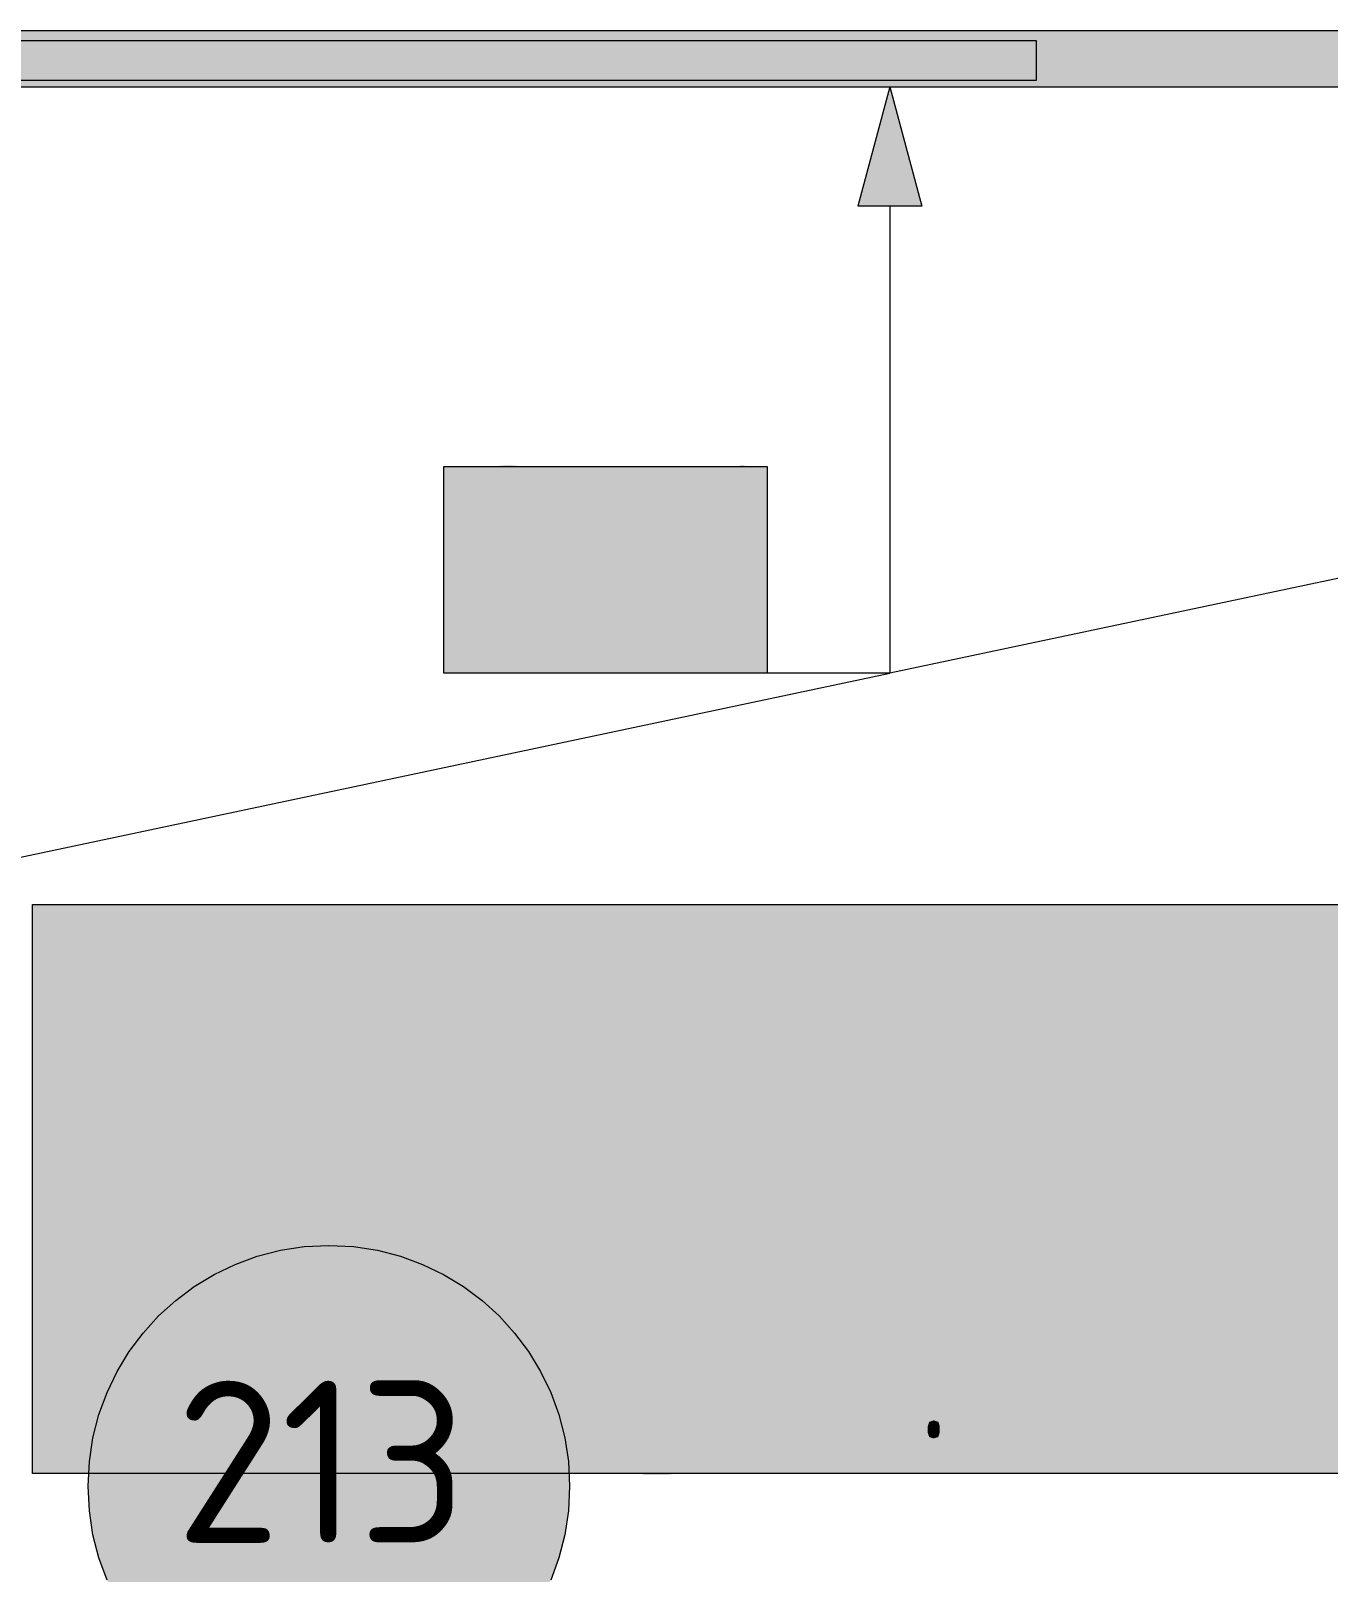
# Model space of a CAD drawing. Header units: millimetres. Extents: x 0 to 1189, y 0 to 841.
# Drawn here: x 259.25 to 275.48, y 387.37 to 406.64 of the extents above; entities that cross this region are included whole.
import ezdxf

# ---------------------------------------------------------------- set-up
doc = ezdxf.new("R2010")
doc.units = ezdxf.units.MM

msp = doc.modelspace()

# ---------------------------------------------------------------- hatches: boundary and pattern name
at = {"true_color": 0xf1d696}
h = msp.add_hatch(color=41, dxfattribs=at)
h.dxf.hatch_style = 2
h.paths.add_polyline_path([(243.472372, 405.944391), (243.472372, 406.644392), (296.015452, 406.644392), (296.015452, 405.944391)])
at = {"true_color": 0x0077b0}
h = msp.add_hatch(color=144, dxfattribs=at)
h.dxf.hatch_style = 2
h.paths.add_polyline_path([(269.996412, 405.944391), (270.396413, 404.451389), (269.596412, 404.451389)])
at = {"true_color": 0xffffff}
h = msp.add_hatch(color=7, dxfattribs=at)
h.dxf.hatch_style = 2
h.paths.add_polyline_path([(264.419404, 401.198384), (268.46041, 401.198384), (268.46041, 398.61038), (264.419404, 398.61038)])
h = msp.add_hatch(color=7, dxfattribs=at)
h.dxf.hatch_style = 2
h.paths.add_polyline_path([(264.419404, 401.198384), (268.46041, 401.198384), (268.46041, 398.61038), (264.419404, 398.61038)])
h = msp.add_hatch(color=7, dxfattribs=at)
h.dxf.hatch_style = 2
h.paths.add_polyline_path([(264.419404, 401.198384), (268.46041, 401.198384), (268.46041, 398.61038), (264.419404, 398.61038)])
at = {"true_color": 0x0077b0}
h = msp.add_hatch(color=144, dxfattribs=at)
h.paths.add_polyline_path([(265.630331, 399.802984), (265.630331, 400.609963), (265.600841, 400.766646), (265.51182, 400.897698), (265.38318, 400.984101), (265.226841, 401.013453), (265.070365, 400.984101), (264.939107, 400.897698), (264.85167, 400.766646), (264.823352, 400.609963), (264.823352, 399.802984), (264.85167, 399.646646), (264.939107, 399.518006), (265.070365, 399.428985), (265.226841, 399.399495), (265.38318, 399.428985), (265.51182, 399.518006), (265.600841, 399.646646)])
h.paths.add_polyline_path([(265.830973, 399.802984), (265.81982, 399.682328), (265.786394, 399.570302), (265.730747, 399.467268), (265.652931, 399.373588), (265.561162, 399.296288), (265.45911, 399.241778), (265.347446, 399.209489), (265.226841, 399.198852), (265.105109, 399.209489), (264.993402, 399.241778), (264.891203, 399.296288), (264.797996, 399.373588), (264.720266, 399.467268), (264.664808, 399.570302), (264.631572, 399.682328), (264.620505, 399.802984), (264.620505, 400.609963), (264.631572, 400.731696), (264.664808, 400.843403), (264.720266, 400.945602), (264.797996, 401.038809), (264.891203, 401.116625), (264.993402, 401.172272), (265.105109, 401.205698), (265.226841, 401.216851), (265.347497, 401.205741), (265.459523, 401.172616), (265.562557, 401.117788), (265.656238, 401.041565), (265.732142, 400.947927), (265.786807, 400.844781), (265.819871, 400.732126), (265.830973, 400.609963)])
h = msp.add_hatch(color=144, dxfattribs=at)
h.paths.add_polyline_path([(265.630331, 399.802984), (265.630331, 400.609963), (265.600841, 400.766646), (265.51182, 400.897698), (265.38318, 400.984101), (265.226841, 401.013453), (265.070365, 400.984101), (264.939107, 400.897698), (264.85167, 400.766646), (264.823352, 400.609963), (264.823352, 399.802984), (264.85167, 399.646646), (264.939107, 399.518006), (265.070365, 399.428985), (265.226841, 399.399495), (265.38318, 399.428985), (265.51182, 399.518006), (265.600841, 399.646646)])
h.paths.add_polyline_path([(265.830973, 399.802984), (265.81982, 399.682328), (265.786394, 399.570302), (265.730747, 399.467268), (265.652931, 399.373588), (265.561162, 399.296288), (265.45911, 399.241778), (265.347446, 399.209489), (265.226841, 399.198852), (265.105109, 399.209489), (264.993402, 399.241778), (264.891203, 399.296288), (264.797996, 399.373588), (264.720266, 399.467268), (264.664808, 399.570302), (264.631572, 399.682328), (264.620505, 399.802984), (264.620505, 400.609963), (264.631572, 400.731696), (264.664808, 400.843403), (264.720266, 400.945602), (264.797996, 401.038809), (264.891203, 401.116625), (264.993402, 401.172272), (265.105109, 401.205698), (265.226841, 401.216851), (265.347497, 401.205741), (265.459523, 401.172616), (265.562557, 401.117788), (265.656238, 401.041565), (265.732142, 400.947927), (265.786807, 400.844781), (265.819871, 400.732126), (265.830973, 400.609963)])
h = msp.add_hatch(color=144, dxfattribs=at)
h.paths.add_polyline_path([(265.630331, 399.802984), (265.630331, 400.609963), (265.600841, 400.766646), (265.51182, 400.897698), (265.38318, 400.984101), (265.226841, 401.013453), (265.070365, 400.984101), (264.939107, 400.897698), (264.85167, 400.766646), (264.823352, 400.609963), (264.823352, 399.802984), (264.85167, 399.646646), (264.939107, 399.518006), (265.070365, 399.428985), (265.226841, 399.399495), (265.38318, 399.428985), (265.51182, 399.518006), (265.600841, 399.646646)])
h.paths.add_polyline_path([(265.830973, 399.802984), (265.81982, 399.682328), (265.786394, 399.570302), (265.730747, 399.467268), (265.652931, 399.373588), (265.561162, 399.296288), (265.45911, 399.241778), (265.347446, 399.209489), (265.226841, 399.198852), (265.105109, 399.209489), (264.993402, 399.241778), (264.891203, 399.296288), (264.797996, 399.373588), (264.720266, 399.467268), (264.664808, 399.570302), (264.631572, 399.682328), (264.620505, 399.802984), (264.620505, 400.609963), (264.631572, 400.731696), (264.664808, 400.843403), (264.720266, 400.945602), (264.797996, 401.038809), (264.891203, 401.116625), (264.993402, 401.172272), (265.105109, 401.205698), (265.226841, 401.216851), (265.347497, 401.205741), (265.459523, 401.172616), (265.562557, 401.117788), (265.656238, 401.041565), (265.732142, 400.947927), (265.786807, 400.844781), (265.819871, 400.732126), (265.830973, 400.609963)])
h = msp.add_hatch(color=144, dxfattribs=at)
h.dxf.hatch_style = 2
h.paths.add_polyline_path([(268.053451, 400.872342), (267.82194, 400.640831), (267.751385, 400.609963), (267.675248, 400.63525), (267.649961, 400.711387), (267.678073, 400.781943), (268.073294, 401.177164), (268.114084, 401.206516), (268.154874, 401.216851), (268.231011, 401.191289), (268.256298, 401.114877), (268.256298, 399.29752), (268.231011, 399.222761), (268.154874, 399.198852), (268.078738, 399.222761), (268.053451, 399.29752)])
h = msp.add_hatch(color=144, dxfattribs=at)
h.dxf.hatch_style = 2
h.paths.add_polyline_path([(268.053451, 400.872342), (267.82194, 400.640831), (267.751385, 400.609963), (267.675248, 400.63525), (267.649961, 400.711387), (267.678073, 400.781943), (268.073294, 401.177164), (268.114084, 401.206516), (268.154874, 401.216851), (268.231011, 401.191289), (268.256298, 401.114877), (268.256298, 399.29752), (268.231011, 399.222761), (268.154874, 399.198852), (268.078738, 399.222761), (268.053451, 399.29752)])
h = msp.add_hatch(color=144, dxfattribs=at)
h.dxf.hatch_style = 2
h.paths.add_polyline_path([(268.053451, 400.872342), (267.82194, 400.640831), (267.751385, 400.609963), (267.675248, 400.63525), (267.649961, 400.711387), (267.678073, 400.781943), (268.073294, 401.177164), (268.114084, 401.206516), (268.154874, 401.216851), (268.231011, 401.191289), (268.256298, 401.114877), (268.256298, 399.29752), (268.231011, 399.222761), (268.154874, 399.198852), (268.078738, 399.222761), (268.053451, 399.29752)])
h = msp.add_hatch(color=144, dxfattribs=at)
h.dxf.hatch_style = 2
h.paths.add_polyline_path([(267.143871, 399.701009), (266.336892, 399.701009), (266.260755, 399.726572), (266.235468, 399.802984), (266.260755, 399.879121), (266.336892, 399.904408), (267.143871, 399.904408), (267.220008, 399.879121), (267.245295, 399.802984), (267.220008, 399.726572)])
h = msp.add_hatch(color=144, dxfattribs=at)
h.dxf.hatch_style = 2
h.paths.add_polyline_path([(267.143871, 399.701009), (266.336892, 399.701009), (266.260755, 399.726572), (266.235468, 399.802984), (266.260755, 399.879121), (266.336892, 399.904408), (267.143871, 399.904408), (267.220008, 399.879121), (267.245295, 399.802984), (267.220008, 399.726572)])
h = msp.add_hatch(color=144, dxfattribs=at)
h.dxf.hatch_style = 2
h.paths.add_polyline_path([(267.143871, 399.701009), (266.336892, 399.701009), (266.260755, 399.726572), (266.235468, 399.802984), (266.260755, 399.879121), (266.336892, 399.904408), (267.143871, 399.904408), (267.220008, 399.879121), (267.245295, 399.802984), (267.220008, 399.726572)])
at = {"true_color": 0xffffff}
h = msp.add_hatch(color=7, dxfattribs=at)
h.dxf.hatch_style = 2
h.paths.add_polyline_path([(259.272396, 395.720375), (290.816444, 395.720375), (290.816444, 388.602364), (259.272396, 388.602364)])
at = {"true_color": 0x0077b0}
h = msp.add_hatch(color=144, dxfattribs=at)
h.paths.add_polyline_path([(271.654271, 392.745317), (271.654271, 391.534297), (271.624781, 391.377614), (271.53576, 391.246562), (271.405053, 391.159126), (271.250782, 391.130807), (271.047935, 391.130807), (270.891596, 391.159126), (270.762956, 391.246562), (270.673935, 391.377614), (270.644445, 391.534297), (270.644445, 392.138429), (270.673935, 392.295112), (270.762956, 392.426163), (270.89263, 392.512566), (271.047935, 392.541918), (271.451424, 392.541918), (271.451424, 392.745317), (271.436886, 392.823451), (271.394649, 392.889184), (271.32933, 392.930938), (271.250782, 392.945408), (270.94596, 392.945408), (270.872441, 392.970901), (270.847292, 393.046831), (270.872441, 393.123244), (270.94596, 393.148806), (271.250782, 393.148806), (271.40712, 393.11911), (271.53576, 393.030295), (271.624781, 392.901448)])
h.paths.add_polyline_path([(271.451424, 391.534297), (271.451424, 392.33852), (271.047935, 392.33852), (270.969386, 392.324257), (270.904067, 392.282296), (270.861831, 392.216563), (270.847292, 392.138429), (270.847292, 391.534297), (270.862175, 391.457195), (270.906824, 391.390429), (270.971798, 391.346057), (271.047935, 391.331449), (271.250782, 391.331449), (271.327952, 391.346057), (271.391893, 391.390429), (271.436541, 391.456162)])
h = msp.add_hatch(color=144, dxfattribs=at)
h.paths.add_polyline_path([(274.367147, 392.443251), (274.489655, 392.516976), (274.601414, 392.541918), (274.662599, 392.560246), (274.717169, 392.612474), (274.757752, 392.678895), (274.770637, 392.745317), (274.755823, 392.823451), (274.711657, 392.889184), (274.645924, 392.931972), (274.56779, 392.945408), (274.489241, 392.930938), (274.423922, 392.889184), (274.381686, 392.823451), (274.367147, 392.745317)])
h.paths.add_polyline_path([(274.869856, 392.502231), (274.994844, 392.426232), (275.092547, 392.31592), (275.153387, 392.183215), (275.174126, 392.039761), (275.174126, 391.632964), (275.164661, 391.532531), (275.136437, 391.439281), (275.089713, 391.353989), (275.024747, 391.27743), (274.948188, 391.212895), (274.862896, 391.167118), (274.769646, 391.139842), (274.669213, 391.130807), (274.567574, 391.139842), (274.474152, 391.167118), (274.388688, 391.212895), (274.310923, 391.27743), (274.246388, 391.355152), (274.200611, 391.440314), (274.173335, 391.532919), (274.1643, 391.632964), (274.1643, 392.745317), (274.19379, 392.901793), (274.282811, 393.033051), (274.412485, 393.119454), (274.56779, 393.148806), (274.724266, 393.11911), (274.855524, 393.030295), (274.941927, 392.901448), (274.971279, 392.745317), (274.945785, 392.607857)])
h.paths.add_polyline_path([(274.971279, 391.63572), (274.971279, 392.039761), (274.949782, 392.155241), (274.883636, 392.254184), (274.78614, 392.319847), (274.669213, 392.341276), (274.552287, 392.319847), (274.45479, 392.254184), (274.388645, 392.155241), (274.367147, 392.039761), (274.367147, 391.63572), (274.388645, 391.518174), (274.45479, 391.421298), (274.552287, 391.354256), (274.669213, 391.331449), (274.78614, 391.354256), (274.883636, 391.421298), (274.949782, 391.519207)])
h = msp.add_hatch(color=144, dxfattribs=at)
h.paths.add_polyline_path([(260.170556, 391.632964), (260.170556, 392.037005), (260.179591, 392.138644), (260.206867, 392.232066), (260.252644, 392.317531), (260.317179, 392.395295), (260.394944, 392.45983), (260.480408, 392.505607), (260.57383, 392.532883), (260.675469, 392.541918), (260.870531, 392.505951), (261.033759, 392.398051), (261.098294, 392.320244), (261.144071, 392.234478), (261.171348, 392.140237), (261.180382, 392.037005), (261.180382, 391.632964), (261.170917, 391.532919), (261.142693, 391.440314), (261.095969, 391.355152), (261.031003, 391.27743), (260.954444, 391.212895), (260.869153, 391.167118), (260.775902, 391.139842), (260.675469, 391.130807), (260.57383, 391.139842), (260.480408, 391.167118), (260.394944, 391.212895), (260.317179, 391.27743), (260.252644, 391.355152), (260.206867, 391.440314), (260.179591, 391.532919)])
h.paths.add_polyline_path([(260.977535, 391.63572), (260.977535, 392.039761), (260.956038, 392.155241), (260.889892, 392.254184), (260.792396, 392.319847), (260.675469, 392.341276), (260.558543, 392.319847), (260.461047, 392.254184), (260.394901, 392.155241), (260.373403, 392.039761), (260.373403, 391.63572), (260.394901, 391.518174), (260.461047, 391.421298), (260.558543, 391.354256), (260.675469, 391.331449), (260.792396, 391.354256), (260.889892, 391.421298), (260.956038, 391.519207)])
h = msp.add_hatch(color=144, dxfattribs=at)
h.dxf.hatch_style = 2
h.paths.add_polyline_path([(261.686381, 392.541918), (262.594784, 392.541918), (262.750158, 392.512566), (262.880313, 392.426163), (262.969128, 392.295112), (262.998825, 392.138429), (262.998825, 391.229475), (262.973262, 391.154716), (262.89685, 391.130807), (262.820713, 391.154716), (262.795426, 391.229475), (262.795426, 392.138429), (262.780957, 392.216563), (262.739202, 392.282296), (262.673401, 392.325291), (262.594784, 392.33852), (262.391937, 392.33852), (262.391937, 391.229475), (262.366443, 391.154716), (262.290513, 391.130807), (262.216512, 391.154716), (262.191294, 391.229475), (262.191294, 392.33852), (261.787805, 392.33852), (261.787805, 391.229475), (261.762518, 391.154716), (261.686381, 391.130807), (261.610244, 391.154716), (261.584957, 391.229475), (261.584957, 392.443251), (261.610244, 392.516976)])
h = msp.add_hatch(color=144, dxfattribs=at)
h.dxf.hatch_style = 2
h.paths.add_polyline_path([(264.094441, 391.229475), (264.094441, 392.443251), (264.119728, 392.516976), (264.195865, 392.541918), (264.700778, 392.541918), (264.855049, 392.512566), (264.985756, 392.426163), (265.074778, 392.295112), (265.104268, 392.138429), (265.104268, 391.229475), (265.078981, 391.154716), (265.002844, 391.130807), (264.926707, 391.154716), (264.90142, 391.229475), (264.90142, 392.138429), (264.886882, 392.216563), (264.844645, 392.282296), (264.779326, 392.325291), (264.700778, 392.33852), (264.297288, 392.33852), (264.297288, 391.229475), (264.272001, 391.154716), (264.195865, 391.130807), (264.119728, 391.154716)])
h = msp.add_hatch(color=144, dxfattribs=at)
h.paths.add_polyline_path([(265.508843, 391.632964), (265.508843, 392.037005), (265.517877, 392.138644), (265.545154, 392.232066), (265.590931, 392.317531), (265.655466, 392.395295), (265.73323, 392.45983), (265.818694, 392.505607), (265.912117, 392.532883), (266.013756, 392.541918), (266.208817, 392.505951), (266.372046, 392.398051), (266.436581, 392.320244), (266.482358, 392.234478), (266.509634, 392.140237), (266.518669, 392.037005), (266.518669, 391.632964), (266.509204, 391.532919), (266.48098, 391.440314), (266.434255, 391.355152), (266.36929, 391.27743), (266.292731, 391.212895), (266.207439, 391.167118), (266.114189, 391.139842), (266.013756, 391.130807), (265.912117, 391.139842), (265.818694, 391.167118), (265.73323, 391.212895), (265.655466, 391.27743), (265.590931, 391.355152), (265.545154, 391.440314), (265.517877, 391.532919)])
h.paths.add_polyline_path([(266.315822, 391.63572), (266.315822, 392.039761), (266.294324, 392.155241), (266.228178, 392.254184), (266.130682, 392.319847), (266.013756, 392.341276), (265.896829, 392.319847), (265.799333, 392.254184), (265.733187, 392.155241), (265.71169, 392.039761), (265.71169, 391.63572), (265.733187, 391.518174), (265.799333, 391.421298), (265.896829, 391.354256), (266.013756, 391.331449), (266.130682, 391.354256), (266.228178, 391.421298), (266.294324, 391.519207)])
h = msp.add_hatch(color=144, dxfattribs=at)
h.dxf.hatch_style = 2
h.paths.add_polyline_path([(267.428157, 392.541918), (267.831647, 392.541918), (267.907783, 392.516976), (267.93307, 392.443251), (267.93307, 391.229475), (267.907783, 391.154716), (267.831647, 391.130807), (267.75551, 391.154716), (267.730223, 391.229475), (267.730223, 392.33852), (267.498713, 392.33852), (267.117823, 391.198607), (267.083854, 391.147757), (267.024667, 391.130807), (266.948531, 391.156094), (266.923244, 391.232231), (266.928756, 391.26365), (267.326733, 392.460338), (267.366903, 392.522212)])
h = msp.add_hatch(color=144, dxfattribs=at)
h.paths.add_polyline_path([(269.144624, 392.33852), (268.741135, 392.33852), (268.662587, 392.324257), (268.597268, 392.282296), (268.555031, 392.216563), (268.540492, 392.138429), (268.540492, 391.534297), (268.555375, 391.457195), (268.600024, 391.390429), (268.664998, 391.346057), (268.741135, 391.331449), (268.943982, 391.331449), (269.021152, 391.346057), (269.085093, 391.390429), (269.129742, 391.456162), (269.144624, 391.534297)])
h.paths.add_polyline_path([(269.548114, 391.229475), (269.523171, 391.154716), (269.449446, 391.130807), (269.319842, 391.156439), (269.217936, 391.234987), (269.092741, 391.156439), (268.943982, 391.130807), (268.741135, 391.130807), (268.584796, 391.159126), (268.456156, 391.246562), (268.367135, 391.37658), (268.337645, 391.534297), (268.337645, 392.138429), (268.367135, 392.295112), (268.456156, 392.426163), (268.584796, 392.512566), (268.741135, 392.541918), (269.246048, 392.541918), (269.322185, 392.516976), (269.347472, 392.443251), (269.347472, 391.432873), (269.373034, 391.356736), (269.449446, 391.331449), (269.523171, 391.305887)])
h = msp.add_hatch(color=144, dxfattribs=at)
h.paths.add_polyline_path([(272.058846, 391.632964), (272.058846, 392.037005), (272.067881, 392.138644), (272.095158, 392.232066), (272.140934, 392.317531), (272.20547, 392.395295), (272.283234, 392.45983), (272.368698, 392.505607), (272.462121, 392.532883), (272.56376, 392.541918), (272.758821, 392.505951), (272.92205, 392.398051), (272.986585, 392.320244), (273.032361, 392.234478), (273.059638, 392.140237), (273.068673, 392.037005), (273.068673, 391.632964), (273.059207, 391.532919), (273.030983, 391.440314), (272.984259, 391.355152), (272.919293, 391.27743), (272.842735, 391.212895), (272.757443, 391.167118), (272.664193, 391.139842), (272.56376, 391.130807), (272.462121, 391.139842), (272.368698, 391.167118), (272.283234, 391.212895), (272.20547, 391.27743), (272.140934, 391.355152), (272.095158, 391.440314), (272.067881, 391.532919)])
h.paths.add_polyline_path([(272.865826, 391.63572), (272.865826, 392.039761), (272.844328, 392.155241), (272.778182, 392.254184), (272.680686, 392.319847), (272.56376, 392.341276), (272.446833, 392.319847), (272.349337, 392.254184), (272.283191, 392.155241), (272.261694, 392.039761), (272.261694, 391.63572), (272.283191, 391.518174), (272.349337, 391.421298), (272.446833, 391.354256), (272.56376, 391.331449), (272.680686, 391.354256), (272.778182, 391.421298), (272.844328, 391.519207)])
at = {"true_color": 0xffffff}
h = msp.add_hatch(color=7, dxfattribs=at)
edge = h.paths.add_edge_path()
edge.add_arc((262.979402, 388.444364), 3.012005, 0, 360)
at = {"true_color": 0x0077b0}
h = msp.add_hatch(color=144, dxfattribs=at)
h.paths.add_polyline_path([(262.757919, 390.026829), (262.849765, 390.08195), (262.933757, 390.100691), (262.979301, 390.114541), (263.020298, 390.153608), (263.050752, 390.203218), (263.060536, 390.252827), (263.049443, 390.311807), (263.016439, 390.360865), (262.967174, 390.393249), (262.908401, 390.403309), (262.849628, 390.392422), (262.800363, 390.360865), (262.768806, 390.311807), (262.757919, 390.252827)])
h.paths.add_polyline_path([(263.13495, 390.070926), (263.228588, 390.013806), (263.301969, 389.931468), (263.347651, 389.831698), (263.363154, 389.72366), (263.363154, 389.419389), (263.334904, 389.2738), (263.251257, 389.152601), (263.129645, 389.069574), (262.984469, 389.042358), (262.83819, 389.069574), (262.715476, 389.152601), (262.632931, 389.274626), (262.605784, 389.419389), (262.605784, 390.252827), (262.627832, 390.37058), (262.694529, 390.468903), (262.79175, 390.533947), (262.908401, 390.555995), (263.025672, 390.533671), (263.123926, 390.466698), (263.18897, 390.370305), (263.211018, 390.252827), (263.192001, 390.150094)])
h.paths.add_polyline_path([(263.211018, 389.421043), (263.211018, 389.72366), (263.194757, 389.810752), (263.145424, 389.884615), (263.071974, 389.934156), (262.984469, 389.95021), (262.896963, 389.934156), (262.823514, 389.884615), (262.77418, 389.810752), (262.757919, 389.72366), (262.757919, 389.421043), (262.77418, 389.33278), (262.823514, 389.260639), (262.896963, 389.209996), (262.984469, 389.19284), (263.071974, 389.209996), (263.145424, 389.260639), (263.194757, 389.333607)])
h = msp.add_hatch(color=144, dxfattribs=at)
h.dxf.hatch_style = 2
h.paths.add_polyline_path([(259.423305, 389.116221), (259.423305, 390.026829), (259.442322, 390.08195), (259.499373, 390.100691), (259.878058, 390.100691), (259.993882, 390.078712), (260.091929, 390.014151), (260.158626, 389.915414), (260.180675, 389.798074), (260.180675, 389.116221), (260.161658, 389.060273), (260.104607, 389.042358), (260.047556, 389.060273), (260.028539, 389.116221), (260.028539, 389.798074), (260.017653, 389.856848), (259.986096, 389.906112), (259.936831, 389.93829), (259.878058, 389.948556), (259.575441, 389.948556), (259.575441, 389.116221), (259.556424, 389.060273), (259.499373, 389.042358), (259.442322, 389.060273)])
h = msp.add_hatch(color=144, dxfattribs=at)
h.paths.add_polyline_path([(260.484131, 390.026829), (260.503148, 390.08195), (260.560199, 390.100691), (260.938884, 390.100691), (261.056155, 390.078712), (261.152755, 390.014151), (261.219453, 389.915414), (261.241501, 389.798074), (261.241501, 389.344975), (261.219453, 389.227635), (261.152755, 389.128899), (261.056155, 389.063511), (260.938884, 389.042358), (260.636267, 389.042358), (260.636267, 388.661468), (260.61725, 388.605865), (260.560199, 388.587054), (260.503148, 388.605865), (260.484131, 388.661468)])
h.paths.add_polyline_path([(260.636267, 389.948556), (260.636267, 389.19284), (260.938884, 389.19284), (260.996555, 389.203933), (261.044717, 389.236937), (261.078204, 389.286202), (261.089366, 389.344975), (261.089366, 389.798074), (261.078479, 389.856848), (261.046922, 389.906112), (260.997657, 389.93829), (260.938884, 389.948556)])
h = msp.add_hatch(color=144, dxfattribs=at)
h.dxf.hatch_style = 2
h.paths.add_polyline_path([(262.302327, 390.026829), (262.302327, 389.116221), (262.28331, 389.060273), (262.22626, 389.042358), (261.847575, 389.042358), (261.730304, 389.063511), (261.633703, 389.128899), (261.567006, 389.226809), (261.544958, 389.344975), (261.544958, 390.026829), (261.563974, 390.08195), (261.621025, 390.100691), (261.678076, 390.08195), (261.697093, 390.026829), (261.697093, 389.344975), (261.708255, 389.287029), (261.741741, 389.236937), (261.790731, 389.203933), (261.847575, 389.19284), (262.150192, 389.19284), (262.150192, 390.026829), (262.169209, 390.08195), (262.22626, 390.100691), (262.28331, 390.08195)])
h = msp.add_hatch(color=144, dxfattribs=at)
h.paths.add_polyline_path([(263.935052, 389.497662), (263.829356, 389.529701), (263.742678, 389.596881), (263.685627, 389.689623), (263.66661, 389.798074), (263.688659, 389.915414), (263.755356, 390.014151), (263.851956, 390.078712), (263.969227, 390.100691), (264.347912, 390.100691), (264.404963, 390.08195), (264.42398, 390.026829), (264.42398, 389.116221), (264.404963, 389.060273), (264.347912, 389.042358), (264.290861, 389.060273), (264.271844, 389.116221), (264.271844, 389.495457), (264.119158, 389.495457), (263.803863, 389.072124), (263.776577, 389.049179), (263.742678, 389.042358), (263.685627, 389.060273), (263.66661, 389.116221), (263.681493, 389.163074)])
h.paths.add_polyline_path([(263.818745, 389.798074), (263.829908, 389.740128), (263.863394, 389.690036), (263.912383, 389.65655), (263.969227, 389.645388), (264.271844, 389.645388), (264.271844, 389.948556), (263.969227, 389.948556), (263.910454, 389.93767), (263.861189, 389.906112), (263.829632, 389.856848)])
h = msp.add_hatch(color=144, dxfattribs=at)
h.dxf.hatch_style = 2
h.paths.add_polyline_path([(265.256603, 389.344975), (265.246819, 389.408158), (265.216364, 389.455218), (265.127067, 389.495457), (265.030053, 389.495457), (264.977137, 389.518608), (264.953986, 389.571525), (264.977137, 389.626646), (265.051, 389.649797), (265.074151, 389.649797), (265.099507, 389.647593), (265.166824, 389.658755), (265.216364, 389.692241), (265.246819, 389.739577), (265.256603, 389.798074), (265.246543, 389.856848), (265.214159, 389.906112), (265.164894, 389.93829), (265.106121, 389.948556), (265.030053, 389.948556), (264.959842, 389.938772), (264.875162, 389.909971), (264.805916, 389.881446), (264.784211, 389.871937), (264.743973, 389.899498), (264.727436, 389.952415), (264.758718, 390.009534), (264.852011, 390.060453), (264.94744, 390.090907), (265.030053, 390.100691), (265.106121, 390.100691), (265.223668, 390.078712), (265.322198, 390.014151), (265.386759, 389.915414), (265.408738, 389.798074), (265.383176, 389.661855), (265.30511, 389.571525), (265.383176, 389.481194), (265.408738, 389.344975), (265.386759, 389.227635), (265.322198, 389.128899), (265.223668, 389.063511), (265.106121, 389.042358), (265.030053, 389.042358), (264.945511, 389.051867), (264.849806, 389.080392), (264.757822, 389.131586), (264.727436, 389.190635), (264.743973, 389.243552), (264.786416, 389.271112), (264.810601, 389.261604), (264.877367, 389.233079), (264.960118, 389.202624), (265.030053, 389.19284), (265.106121, 389.19284), (265.164894, 389.203933), (265.214159, 389.236937), (265.245716, 389.286202)])
h = msp.add_hatch(color=144, dxfattribs=at)
h.dxf.hatch_style = 2
h.paths.add_polyline_path([(265.864162, 389.603495), (266.340412, 390.079745), (266.393329, 390.100691), (266.45038, 390.08195), (266.469397, 390.026829), (266.446246, 389.973912), (266.113863, 389.639324), (266.454514, 389.160869), (266.469397, 389.116221), (266.45038, 389.060273), (266.393329, 389.042358), (266.329939, 389.074329), (266.004171, 389.531286), (265.864162, 389.389624), (265.864162, 389.116221), (265.845146, 389.060273), (265.788095, 389.042358), (265.731044, 389.060273), (265.712027, 389.116221), (265.712027, 390.026829), (265.731044, 390.08195), (265.788095, 390.100691), (265.845146, 390.08195), (265.864162, 390.026829)])
h = msp.add_hatch(color=144, dxfattribs=at)
h.dxf.hatch_style = 2
h.paths.add_polyline_path([(267.378088, 388.888018), (267.378088, 389.042358), (267.07547, 389.042358), (266.958199, 389.063511), (266.861599, 389.128899), (266.794902, 389.227635), (266.772853, 389.344975), (266.772853, 390.026829), (266.79187, 390.08195), (266.848921, 390.100691), (266.905972, 390.08195), (266.924989, 390.026829), (266.924989, 389.344975), (266.936151, 389.287029), (266.969637, 389.236937), (267.018626, 389.203933), (267.07547, 389.19284), (267.378088, 389.19284), (267.378088, 390.026829), (267.397105, 390.08195), (267.454155, 390.100691), (267.511206, 390.08195), (267.530223, 390.026829), (267.530223, 388.890223), (267.50845, 388.772469), (267.443682, 388.674146), (267.347082, 388.609103), (267.229811, 388.587054), (266.924989, 388.587054), (266.867938, 388.60614), (266.848921, 388.663673), (266.872072, 388.71659), (266.924989, 388.739741), (267.227606, 388.739741), (267.286379, 388.749801), (267.335644, 388.782185), (267.367201, 388.82952)])
h = msp.add_hatch(color=144, dxfattribs=at)
h.dxf.hatch_style = 2
h.paths.add_polyline_path([(268.502854, 389.798074), (268.502854, 389.344975), (268.514016, 389.287029), (268.547503, 389.236937), (268.596492, 389.203933), (268.653336, 389.19284), (268.879885, 389.19284), (268.936936, 389.173754), (268.955953, 389.116221), (268.936936, 389.060273), (268.879885, 389.042358), (268.653336, 389.042358), (268.536065, 389.063511), (268.439464, 389.128899), (268.372767, 389.226809), (268.350719, 389.344975), (268.350719, 389.798074), (268.372767, 389.915414), (268.439464, 390.014151), (268.536065, 390.078712), (268.653336, 390.100691), (268.879885, 390.100691), (268.936936, 390.081675), (268.955953, 390.024624), (268.936936, 389.967573), (268.879885, 389.948556), (268.653336, 389.948556), (268.594563, 389.93767), (268.545298, 389.906112), (268.513741, 389.856848)])
h = msp.add_hatch(color=144, dxfattribs=at)
h.dxf.hatch_style = 2
h.paths.add_polyline_path([(269.713827, 389.419389), (269.41121, 389.808547), (269.41121, 389.116221), (269.392193, 389.060273), (269.335142, 389.042358), (269.278091, 389.060273), (269.259074, 389.116221), (269.259074, 390.026829), (269.278091, 390.08195), (269.335142, 390.100691), (269.373176, 390.089323), (269.41121, 390.054389), (269.713827, 389.66468), (270.016444, 390.054389), (270.054753, 390.089323), (270.093063, 390.100691), (270.148184, 390.08195), (270.166926, 390.026829), (270.166926, 389.116221), (270.148184, 389.060273), (270.093063, 389.042358), (270.03553, 389.060273), (270.016444, 389.116221), (270.016444, 389.808547)])
h = msp.add_hatch(color=144, dxfattribs=at)
h.dxf.hatch_style = 2
h.paths.add_polyline_path([(271.597265, 389.798074), (271.597265, 389.344975), (271.608427, 389.287029), (271.641914, 389.236937), (271.690903, 389.203933), (271.747747, 389.19284), (271.974297, 389.19284), (272.031347, 389.173754), (272.050364, 389.116221), (272.031347, 389.060273), (271.974297, 389.042358), (271.747747, 389.042358), (271.630476, 389.063511), (271.533876, 389.128899), (271.467178, 389.226809), (271.44513, 389.344975), (271.44513, 389.798074), (271.467178, 389.915414), (271.533876, 390.014151), (271.630476, 390.078712), (271.747747, 390.100691), (271.974297, 390.100691), (272.031347, 390.081675), (272.050364, 390.024624), (272.031347, 389.967573), (271.974297, 389.948556), (271.747747, 389.948556), (271.688974, 389.93767), (271.639709, 389.906112), (271.608152, 389.856848)])
h = msp.add_hatch(color=144, dxfattribs=at)
h.dxf.hatch_style = 2
h.paths.add_polyline_path([(272.823121, 389.571525), (273.098177, 389.158665), (273.110855, 389.116221), (273.091838, 389.060273), (273.034787, 389.042358), (272.971397, 389.074329), (272.73217, 389.433721), (272.492943, 389.074329), (272.429553, 389.042358), (272.376636, 389.063304), (272.353485, 389.116221), (272.366163, 389.158665), (272.64122, 389.571525), (272.366163, 389.98218), (272.353485, 390.026829), (272.372502, 390.08195), (272.429553, 390.100691), (272.492943, 390.068721), (272.73217, 389.709329), (272.971397, 390.068721), (273.034787, 390.100691), (273.091838, 390.082777), (273.110855, 390.026829), (273.098177, 389.98218)])
h = msp.add_hatch(color=144, dxfattribs=at)
h.paths.add_polyline_path([(273.792996, 389.95021), (273.705491, 389.934156), (273.632041, 389.884615), (273.582708, 389.811579), (273.566447, 389.72366), (273.566447, 389.647593), (274.019546, 389.647593), (274.019546, 389.72366), (274.003285, 389.811579), (273.953951, 389.884615), (273.880502, 389.934156)])
h.paths.add_polyline_path([(273.566447, 389.495457), (273.566447, 389.344975), (273.577609, 389.287029), (273.611095, 389.236937), (273.660084, 389.203933), (273.716929, 389.19284), (274.095613, 389.19284), (274.152664, 389.173754), (274.171681, 389.116221), (274.152664, 389.060273), (274.095613, 389.042358), (273.716929, 389.042358), (273.599658, 389.063511), (273.503057, 389.128899), (273.43636, 389.226809), (273.414311, 389.344975), (273.414311, 389.722007), (273.441459, 389.868216), (273.524003, 389.990448), (273.646718, 390.073475), (273.792996, 390.100691), (273.939275, 390.073751), (274.061989, 389.992653), (274.144534, 389.870146), (274.171681, 389.72366), (274.171681, 389.495457)])
h = msp.add_hatch(color=144, dxfattribs=at)
h.dxf.hatch_style = 2
h.paths.add_polyline_path([(274.92989, 389.419389), (274.627273, 389.808547), (274.627273, 389.116221), (274.608256, 389.060273), (274.551205, 389.042358), (274.494155, 389.060273), (274.475138, 389.116221), (274.475138, 390.026829), (274.494155, 390.08195), (274.551205, 390.100691), (274.589239, 390.089323), (274.627273, 390.054389), (274.92989, 389.66468), (275.232507, 390.054389), (275.270817, 390.089323), (275.309126, 390.100691), (275.364248, 390.08195), (275.382989, 390.026829), (275.382989, 389.116221), (275.364248, 389.060273), (275.309126, 389.042358), (275.251593, 389.060273), (275.232507, 389.116221), (275.232507, 389.808547)])
h = msp.add_hatch(color=144, dxfattribs=at)
h.dxf.hatch_style = 2
h.paths.add_polyline_path([(270.470254, 389.19284), (270.489271, 389.249891), (270.546321, 389.268908), (270.603372, 389.249891), (270.622389, 389.19284), (270.622389, 389.116221), (270.603372, 389.060273), (270.546321, 389.042358), (270.489271, 389.060273), (270.470254, 389.116221)])

# ---------------------------------------------------------------- linework, layer by layer
at = {"color": 7, "lineweight": 0}
for points in [[(301.04546, 406.644392), (242.772371, 406.644392)], [(296.015452, 406.644392), (242.772371, 406.644392)], [(243.472372, 405.944391), (296.015452, 405.944391)], [(259.967397, 388.444364), (259.982953, 388.752245), (260.02861, 389.05125), (260.102852, 389.339863), (260.204163, 389.616569), (260.331027, 389.879851), (260.481927, 390.128193), (260.655348, 390.360079), (260.849774, 390.573992), (261.063687, 390.768418), (261.295573, 390.941839), (261.543915, 391.092739), (261.807197, 391.219603), (262.083903, 391.320914), (262.372516, 391.395156), (262.671521, 391.440813), (262.979402, 391.456369), (263.287282, 391.440813), (263.586287, 391.395156), (263.874901, 391.320914), (264.151607, 391.219603), (264.414889, 391.092739), (264.663231, 390.941839), (264.895116, 390.768418), (265.10903, 390.573992), (265.303455, 390.360079), (265.476876, 390.128193), (265.627777, 389.879851), (265.75464, 389.616569), (265.855951, 389.339863), (265.930193, 389.05125), (265.97585, 388.752245), (265.991406, 388.444364)], [(260.204163, 387.272159), (260.102852, 387.548865), (260.02861, 387.837478), (259.982953, 388.136484), (259.967397, 388.444364)], [(265.991406, 388.444364), (265.97585, 388.136484), (265.930193, 387.837478), (265.855951, 387.548865), (265.75464, 387.272159)]]:
    msp.add_lwpolyline(points, dxfattribs=at)
at = {"color": 253, "lineweight": 0, "true_color": 0x999999}
for points in [[(256.828392, 406.524392), (271.828415, 406.524392)], [(271.828415, 406.524392), (271.828415, 406.024391)], [(271.828415, 406.024391), (256.828392, 406.024391)]]:
    msp.add_lwpolyline(points, dxfattribs=at)
at = {"color": 144, "lineweight": 0, "true_color": 0x0077b0}
for points in [[(269.996412, 405.944391), (269.596412, 404.451389)], [(269.996412, 405.944391), (270.396413, 404.451389)], [(270.396413, 404.451389), (269.596412, 404.451389)], [(269.996412, 404.451389), (269.996412, 398.61038)], [(294.55545, 403.803388), (269.996412, 398.61038)], [(264.419404, 401.198384), (268.46041, 401.198384)], [(264.419404, 398.61038), (264.419404, 401.198384)], [(264.419404, 401.198384), (268.46041, 401.198384)], [(264.419404, 398.61038), (264.419404, 401.198384)], [(264.419404, 401.198384), (268.46041, 401.198384)], [(264.419404, 398.61038), (264.419404, 401.198384)], [(268.46041, 401.198384), (268.46041, 398.61038)], [(268.46041, 401.198384), (268.46041, 398.61038)], [(268.46041, 401.198384), (268.46041, 398.61038)], [(243.262372, 392.957371), (269.996412, 398.61038)], [(268.46041, 398.61038), (264.419404, 398.61038)], [(268.46041, 398.61038), (264.419404, 398.61038)], [(268.46041, 398.61038), (264.419404, 398.61038)], [(269.996412, 398.61038), (268.46041, 398.61038)], [(269.996412, 398.61038), (268.46041, 398.61038)], [(269.996412, 398.61038), (268.46041, 398.61038)], [(259.272396, 395.720375), (290.816444, 395.720375)], [(259.272396, 388.602364), (259.272396, 395.720375)], [(290.816444, 388.602364), (259.272396, 388.602364)]]:
    msp.add_lwpolyline(points, dxfattribs=at)

# ---------------------------------------------------------------- texts
at = {"color": 7, "insert": (261.060344, 389.763927), "char_height": 2.026853, "attachment_point": 1}
msp.add_mtext('{\\fGOSTCommon|b0|i0|c0;213}', dxfattribs=at)

doc.saveas('drawing.dxf')
